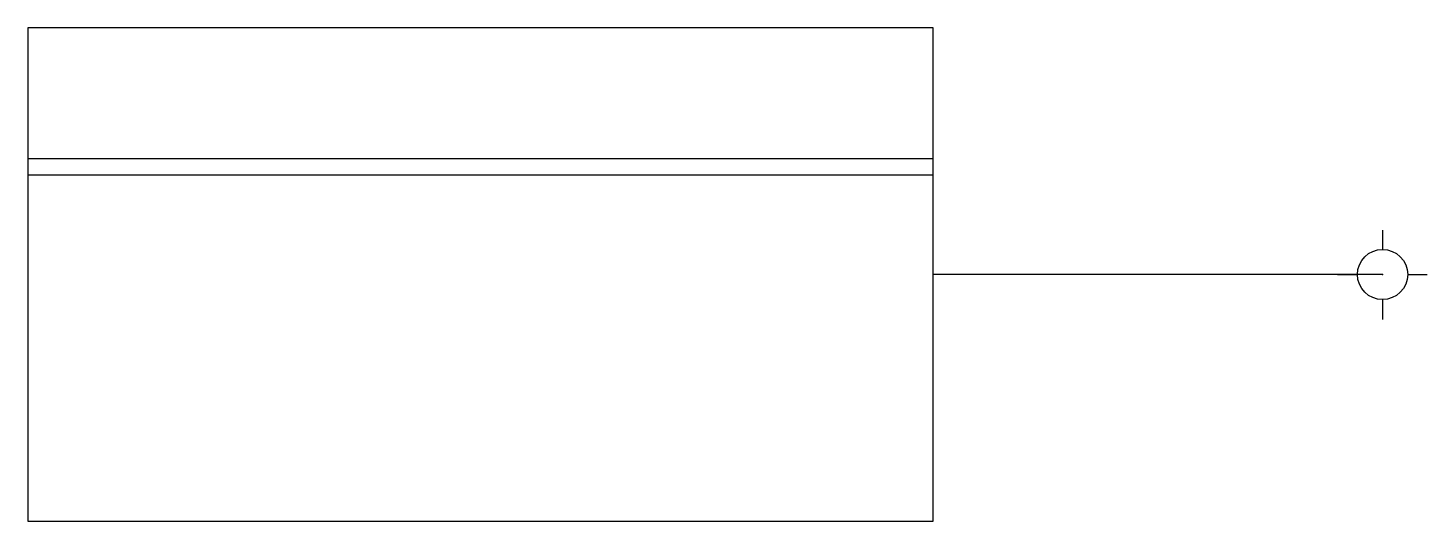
# Model space of a CAD drawing. Header units: metres. Extents: x -58.2 to 1.9, y -10.6 to 10.6.
import ezdxf

# ---------------------------------------------------------------- set-up
doc = ezdxf.new("R2010")
doc.units = ezdxf.units.M
doc.header["$MEASUREMENT"] = 0
doc.layers.add('BM', color=7, linetype='CONTINUOUS')

msp = doc.modelspace()

# ---------------------------------------------------------------- linework, layer by layer
at = {"layer": 'BM', "color": 73}
for p, q in [((0, 1.904), (0, 1.081)), ((-1.939, 0), (-1.081, 0)), ((1.081, 0), (1.911, 0)), ((0, -1.081), (0, -1.942))]:
    msp.add_line(p, q, dxfattribs=at)
at = {"layer": 'BM', "color": 3}
msp.add_lwpolyline([(-19.309, 10.606), (-58.2, 10.606), (-58.2, -10.606), (-19.309, -10.606)], close=True, dxfattribs=at)
for points in [[(-19.309, 4.973), (-58.2, 4.973)], [(-19.309, 4.27), (-58.2, 4.27)], [(0, 0), (-19.309, 0)]]:
    msp.add_lwpolyline(points, dxfattribs=at)
at = {"layer": 'BM', "color": 73}
msp.add_circle((0, 0), 1.081, dxfattribs=at)
at = {"layer": 'BM', "color": 76}
msp.add_point((0, 0), dxfattribs=at)

doc.saveas('drawing.dxf')
